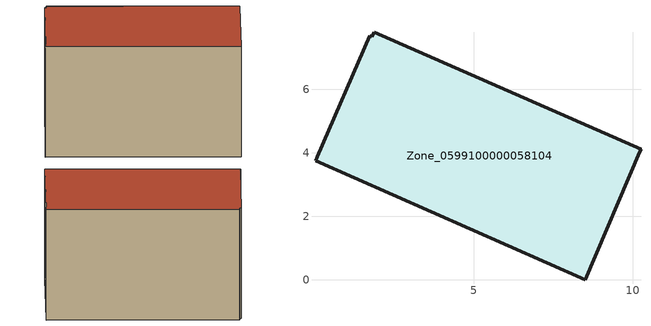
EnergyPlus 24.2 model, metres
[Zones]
Zone_0599100000058104
 floor ground (C_G): 1.72,7.68 1.8,7.65 1.86,7.8 10.26,4.11 10.23,4.04 8.51,0 0.02,3.75 0.08,3.88 z0
 wall outside (C_F): 1.8,7.65 1.72,7.68 0.08,3.88 0.02,3.75 8.51,0 10.23,4.04 10.26,4.11 1.86,7.8 1.8,7.65 z0:5.79
 roof outside (C_R): 0.02,3.75 8.51,0 10.23,4.04 10.26,4.11 1.86,7.8 1.8,7.65 1.72,7.68 0.08,3.88 z5.79
[BUILDING]
Pand.0599100000058104: North Axis=0; Terrain=City; Loads Convergence Tolerance Value=0.04; Temperature Convergence Tolerance Value=0.4; Solar Distribution=FullExterior; Maximum Number of Warmup Days=25; Minimum Number of Warmup Days=1
[Site:Location]
Rotterdam.The.Hague.AP_ZH_NLD Design_Conditions: Latitude=51.96; Longitude=4.45; Time Zone=1; Elevation=-4.5
[SITE:GROUNDTEMPERATURE:BUILDINGSURFACE]
18, 18, 18, 18, 18, 18, 18, 18, 18, 18, 18, 18
[MATERIAL] Thermal Absorptance=0.9; Solar Absorptance=0.7; Visible Absorptance=0.7
Name | Roughness | Thickness | Conductivity | Density | Specific Heat
G.TI.1946-1964 | MediumSmooth | 0.15 | 1 | 540 | 1210
F.TI.1946-1964 | Rough | 0.3 | 0.857143 | 1920 | 840
R.TI.1946-1964 | MediumRough | 0.2 | 0.277778 | 1500 | 1000
[CONSTRUCTION]
C_G: G.TI.1946-1964
C_F: F.TI.1946-1964
C_R: R.TI.1946-1964
[ZONE]
Zone_0599100000058104: Type=1; Multiplier=1; Ceiling Height=Autocalculate; Volume=Autocalculate; Floor Area=autocalculate; Part of Total Floor Area=Yes
[ZONEINFILTRATION:DESIGNFLOWRATE]
Infil_Zone_0599100000058104: Zone or ZoneList or Space or SpaceList=Zone_0599100000058104; Schedule=AlwaysOn; Design Flow Rate Calculation Method=Flow/Area; Flow Rate per Floor Area=0.003; Constant Term Coefficient=1; Temperature Term Coefficient=0; Velocity Term Coefficient=0; Velocity Squared Term Coefficient=0
[HVACTEMPLATE:ZONE:IDEALLOADSAIRSYSTEM]
Zone_0599100000058104: Maximum Heating Supply Air Temperature=50; Minimum Cooling Supply Air Temperature=13; Maximum Heating Supply Air Humidity Ratio=0.0156; Minimum Cooling Supply Air Humidity Ratio=0.0077; Heating Limit=NoLimit; Cooling Limit=NoLimit; Dehumidification Control Type=ConstantSensibleHeatRatio; Cooling Sensible Heat Ratio=0.7; Dehumidification Setpoint=60; Humidification Control Type=None; Humidification Setpoint=30; Outdoor Air Method=None; Outdoor Air Flow Rate per Person=0.00944; Outdoor Air Flow Rate per Zone Floor Area=0; Outdoor Air Flow Rate per Zone=0; Demand Controlled Ventilation Type=None; Outdoor Air Economizer Type=NoEconomizer; Heat Recovery Type=None; Sensible Heat Recovery Effectiveness=0.7; Latent Heat Recovery Effectiveness=0.65
[ZONECONTROL:THERMOSTAT]
ThermostatControl_Zone_0599100000058104: Zone or ZoneList=Zone_0599100000058104; Control Type Schedule=DualSetpointControlType; Control 1=Thermostat_Zone_0599100000058104; Temperature Difference Between Cutout And Setpoint=0
[THERMOSTATSETPOINT:DUALSETPOINT]
Thermostat_Zone_0599100000058104: Heating Setpoint Temperature Schedule=HeatingSetpoint_Zone_0599100000058104; Cooling Setpoint Temperature Schedule=CoolingSetpoint_Zone_0599100000058104
[SCHEDULE:COMPACT]
HeatingSetpoint_Zone_0599100000058104: Through: 12/31, For: AllDays, Until: 24:00, 21
CoolingSetpoint_Zone_0599100000058104: Through: 12/31, For: AllDays, Until: 24:00, 24
DualSetpointControlType: Through: 12/31, For: AllDays, Until: 24:00, 4
AlwaysOn: Through: 12/31, For: AllDays, Until: 24:00, 1
